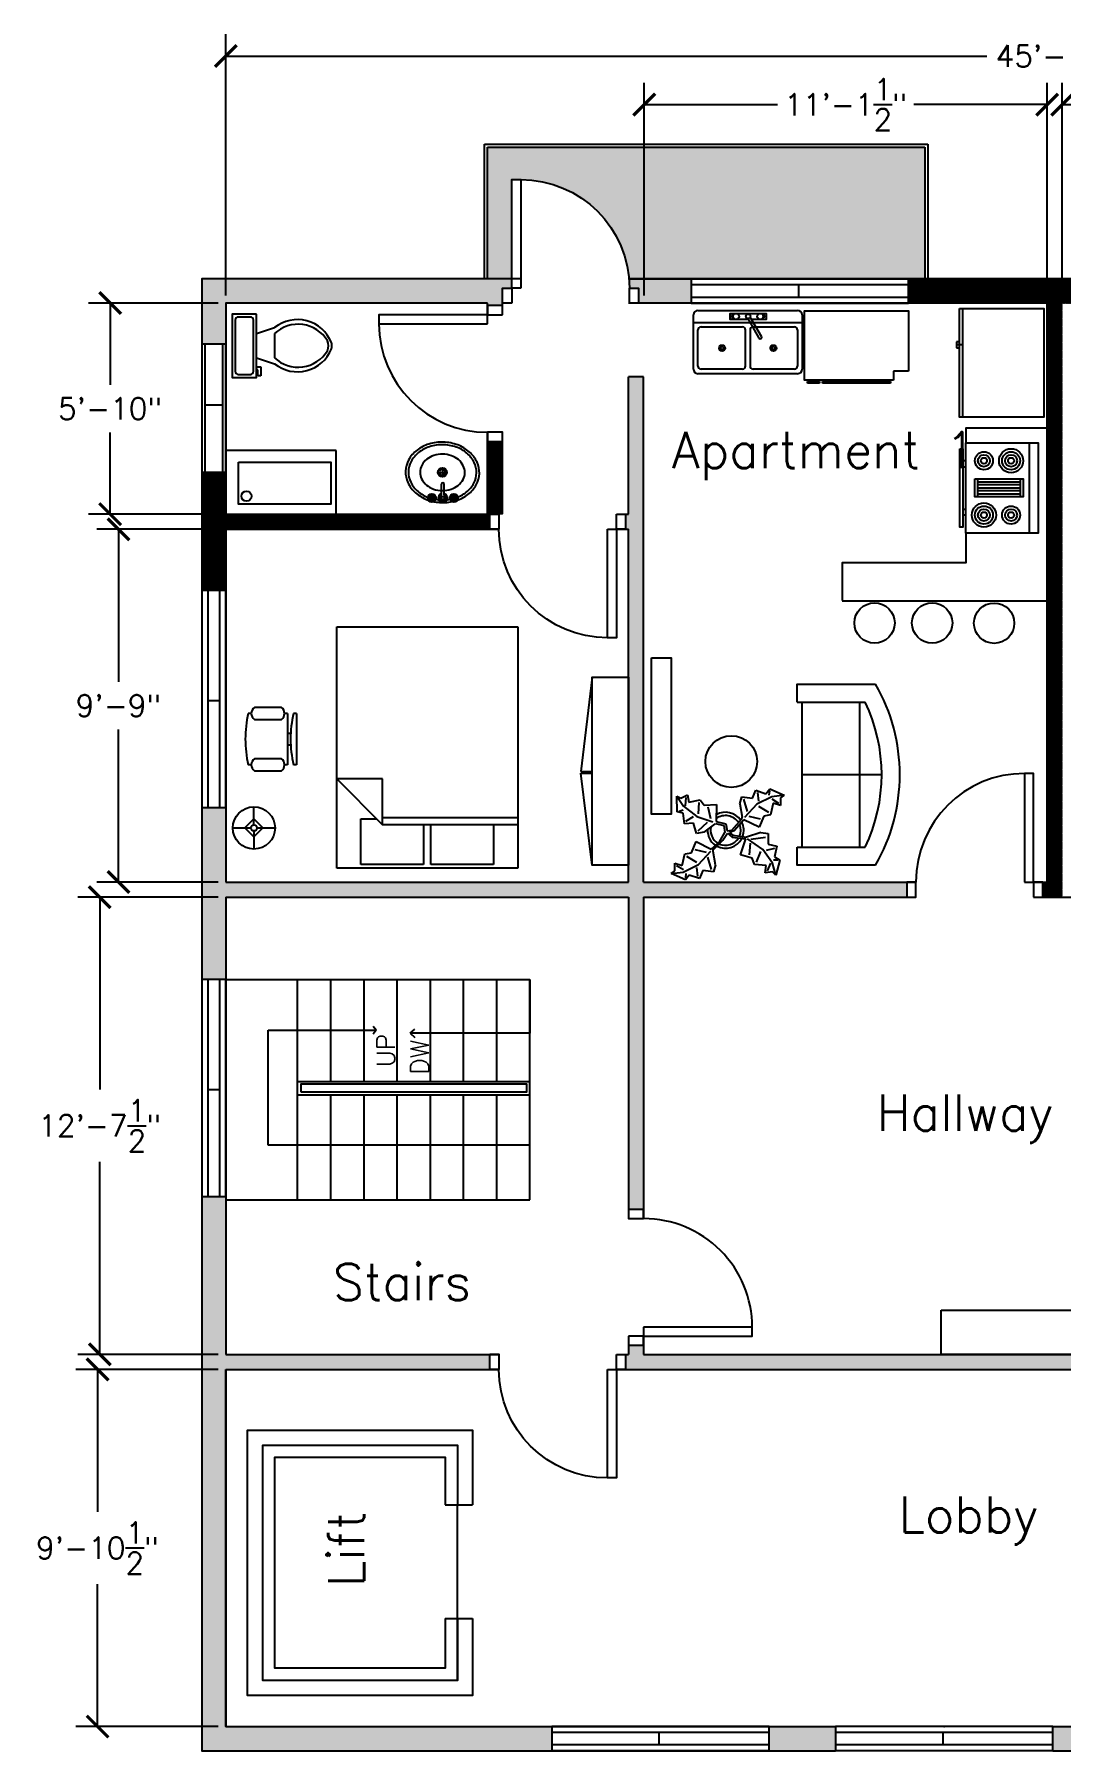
# Model space of a CAD drawing. Header units: inches. Extents: x 580 to 1329, y 344 to 913.
# Drawn here: x 580 to 920, y 344 to 913 of the extents above; entities that cross this region are included whole.
import ezdxf
from ezdxf import colors
from ezdxf.entities.mleader import LeaderData, LeaderLine
from ezdxf.math import Vec2, Vec3

# ---------------------------------------------------------------- set-up
doc = ezdxf.new("R2010")
doc.units = ezdxf.units.IN
doc.header["$MEASUREMENT"] = 0
for name, color, linetype in [('Blocks', 4, 'Continuous'), ('Dimensions', 1, 'Continuous'), ('Door', 6, 'Continuous'), ('Hatches', 3, 'Continuous'), ('Text', 2, 'Continuous'), ('Window', 5, 'Continuous')]:
    doc.layers.add(name, color=color, linetype=linetype)
doc.styles.get("Standard").update_dxf_attribs({"font": 'simplex.shx'})
doc.dimstyles.new('Dim', dxfattribs={"dimscale": 40, "dimtxt": 0.18, "dimasz": 0.18, "dimexe": 0.18, "dimexo": 0.0625, "dimgap": 0.09, "dimtad": 0, "dimtih": 1, "dimtoh": 1, "dimzin": 0, "dimdsep": 46, "dimlunit": 4, "dimtxsty": 'Standard', "dimblk": 'ARCHTICK', "dimcen": 0.09, "dimadec": 0, "dimazin": 0, "dimtfac": 1, "dimtofl": 0, "dimtmove": 0, "dimatfit": 3, "dimfxl": 1, "dimtolj": 1, "dimtzin": 0, "dimarcsym": 0})

# ---------------------------------------------------------------- blocks, each defined once
blk = doc.blocks.new('Door 1')
at = {"layer": 'Door'}
for points in [[(-6, 6), (-3, 6), (-3, 42), (-6, 42)], [(-6, 6), (-3, 6), (-3, 42), (-6, 42)], [(-6, 6), (-3, 6), (-3, 42), (-6, 42)], [(-45, 0.99), (-42, 0.99), (-42, 6), (-45, 6)], [(-3, 1), (0, 1), (0, 6), (-3, 6)]]:
    blk.add_lwpolyline(points, close=True, dxfattribs=at)
blk.add_arc((-6, 6), 36, 90, 180, dxfattribs=at)
blk.add_arc((-6, 6), 36, 90, 180, dxfattribs=at)
blk.add_arc((-6, 6), 36, 90, 180, dxfattribs=at)
blk = doc.blocks.new('Window 1')
at = {"layer": 'Window'}
for p, q in [((0, 7.99), (-72, 7.99)), ((-72, 7.99), (-72, 0)), ((0, 6), (-72, 6)), ((-36.5, 6), (-36.5, 2)), ((0, 0), (0, 7.99)), ((0, 0), (0, 7.82)), ((-72, 2), (0, 2)), ((-72, 0), (0, 0))]:
    blk.add_line(p, q, dxfattribs=at)
blk = doc.blocks.new('Window 2')
at = {"layer": 'Window'}
blk.add_line((-29.77, 7), (-29.77, 1), dxfattribs=at)
for points in [[(-50.02, 0), (-7.57, 0), (-7.57, 7.99), (-50.02, 7.99)], [(-50.02, 1), (-7.57, 1), (-7.57, 7), (-50.02, 7)]]:
    blk.add_lwpolyline(points, close=True, dxfattribs=at)
blk = doc.blocks.new('Toilet - top')
for p, q in [((9.5, -6), (9.5, -2)), ((-10, -8.5), (-8, -8.5)), ((-10, -9.5), (-10, -8.5)), ((-7, -9.5), (-10, -9.5)), ((-8, -8.5), (-8, -8)), ((-7, -8), (-7, -9.5)), ((-4, -8), (-6, -14)), ((4, -8), (6, -14)), ((4, -14), (-4, -14))]:
    blk.add_line(p, q)
blk.add_lwpolyline([(10.5, -8), (10.5, 0), (-10.5, 0), (-10.5, -8)], close=True)
for points in [[(-9.5, -2), (-9.5, -6)], [(8.5, -1), (-8.5, -1)], [(-8.5, -7), (8.5, -7)]]:
    blk.add_lwpolyline(points)
for centre, radius, start, end in [((-8.62, -1.88), 0.884, 81.8699, 188.1301), ((8.62, -1.88), 0.884, 351.8699, 98.1301), ((-8.62, -6.12), 0.884, 171.8699, 278.1301), ((8.62, -6.12), 0.884, 261.8699, 8.1301), ((3.52, -21.58), 12.17, 141.4691, 247.9714), ((4.2, -21.82), 11.33, 136.3677, 238.9468), ((-3.52, -21.58), 12.17, 292.0284, 38.5307), ((-4.2, -21.82), 11.33, 301.053, 43.6321), ((0, -27.88), 4, 245.7318, 294.2682), ((0, -29), 4, 254.8605, 285.1395)]:
    blk.add_arc(centre, radius, start, end)
blk = doc.blocks.new('A$C278E23AF')
blk.add_blockref('Toilet - top', (0, 0))
blk = doc.blocks.new('Sink - Oval top')
for p, q in [((-1, 0), (1, 0)), ((0, 1), (0, -1))]:
    blk.add_line(p, q)
at = {"linetype": 'Continuous'}
for points in [[(-12.23, 0.39, 0.117634), (-11.46, -3.36, 0.104469), (-8.88, -6.8, 0.090016), (-5.08, -9.07, 0.08192), (-0.32, -10.02, 0.08192), (4.49, -9.38, 0.090016), (8.42, -7.36, 0.104469), (11.22, -4.09, 0.117634), (12.23, -0.39, 0.117634), (11.46, 3.36, 0.104469), (8.88, 6.8, 0.090016), (5.08, 9.07, 0.08192), (0.32, 10.02, 0.08192), (-4.49, 9.38, 0.090016), (-8.42, 7.36, 0.104469), (-11.22, 4.09, 0.117634)], [(-11.29, 0.16, 0.118622), (-10.52, -3.25, 0.104678), (-8.07, -6.36, 0.089562), (-4.54, -8.37, 0.081185), (-0.13, -9.15, 0.081185), (4.3, -8.49, 0.089562), (7.89, -6.58, 0.104678), (10.42, -3.55, 0.118622), (11.29, -0.16, 0.118622), (10.52, 3.25, 0.104678), (8.07, 6.36, 0.089562), (4.54, 8.37, 0.081185), (0.13, 9.15, 0.081185), (-4.3, 8.49, 0.089562), (-7.89, 6.58, 0.104678), (-10.42, 3.55, 0.118622)], [(-7.42, 0.08, 0.118283), (-6.91, -2.17, 0.104607), (-5.29, -4.21, 0.089718), (-2.97, -5.53, 0.081436), (-0.07, -6.04, 0.081436), (2.84, -5.59, 0.089718), (5.2, -4.33, 0.104607), (6.86, -2.32, 0.118283), (7.42, -0.08, 0.118283), (6.91, 2.17, 0.104607), (5.29, 4.21, 0.089718), (2.97, 5.53, 0.081436), (0.07, 6.04, 0.081436), (-2.84, 5.59, 0.089718), (-5.2, 4.33, 0.104607), (-6.86, 2.32, 0.118283)]]:
    blk.add_lwpolyline(points, format="xyb", close=True, dxfattribs=at)
for radius in [1.5, 1]:
    blk.add_circle((0, 0), radius)
blk = doc.blocks.new('Bed - Queen')
at = {"linetype": 'Continuous'}
for p, q in [((0, -80.00003), (0, 0)), ((0, 0), (59.99999, 0)), ((59.99999, 0), (59.99999, -80.00003)), ((7.99999, -1.2), (28.79998, -1.2)), ((7.99999, -14.4), (7.99999, -1.2)), ((28.79998, -1.2), (28.79998, -14.4)), ((31.19999, -1.2), (51.99999, -1.2)), ((31.19999, -14.4), (31.19999, -1.2)), ((51.99999, -1.2), (51.99999, -16.4)), ((0, -14.4), (44.8, -14.4)), ((44.8, -16.8), (0, -16.8)), ((59.99999, -29.6), (44.8, -14.4)), ((44.8, -14.4), (44.8, -29.6)), ((51.99999, -16.4), (46.79936, -16.4)), ((44.8, -29.6), (59.99999, -29.6)), ((59.99999, -80.00003), (0, -80.00003))]:
    blk.add_line(p, q, dxfattribs=at)
blk = doc.blocks.new('Plant - Rubber or Philodendron')
at = {"linetype": 'Continuous'}
for p, q in [((-16.2005, 11.4774), (-13.9899, 8.1064)), ((-16.2005, 11.4774), (-14.8639, 10.7964)), ((-16.0159, 6.3329), (-16.2005, 11.4774)), ((-14.8639, 10.7964), (-12.6195, 11.8975)), ((-12.6195, 11.8975), (-12.1909, 9.4345)), ((8.8871, 10.7908), (9.9809, 13.4933)), ((9.9809, 13.4933), (13.3837, 12.301)), ((10.5828, 12.6946), (10.8893, 9.7953)), ((13.3837, 12.301), (14.68, 13.9039)), ((14.5816, 13.2037), (14.3848, 11.8033)), ((14.68, 13.9039), (19.3848, 11.8146)), ((19.3848, 11.8146), (15.3859, 11.3055)), ((19.3848, 11.8146), (18.1868, 10.9119)), ((-14.0069, 5.8704), (-16.0159, 6.3329)), ((-15.3434, 6.5514), (-13.9984, 6.9884)), ((-13.5868, 2.2894), (-14.0069, 5.8704)), ((-13.9899, 8.1064), (-9.5434, 4.7185)), ((-13.3174, 8.325), (-13.0735, 11.0065)), ((-12.1909, 9.4345), (-8.3829, 10.3)), ((-8.8369, 9.409), (-9.0894, 5.6095)), ((-8.3829, 10.3), (-7.0549, 8.501)), ((-7.0549, 8.501), (-3.0284, 8.6941)), ((-4.8529, 4.012), (-5.7184, 7.82)), ((-3.0284, 8.6941), (-3.0709, 3.1041)), ((4.6914, 8.8812), (5.3859, 11.2828)), ((4.6914, 8.8812), (5.5014, 4.4831)), ((5.3859, 11.2828), (8.8871, 10.7908)), ((5.9878, 10.4842), (7.1971, 6.3869)), ((10.3916, 8.7942), (6.2847, 4.4028)), ((15.3859, 11.3055), (10.3916, 8.7942)), ((14.2977, 6.1031), (10.9934, 7.9956)), ((15.7909, 9.1065), (14.8995, 5.3044)), ((15.2875, 10.6053), (17.5907, 9.2105)), ((18.1925, 8.4119), (15.7909, 9.1065)), ((18.1868, 10.9119), (18.1925, 8.4119)), ((-10.6784, 2.491), (-13.5868, 2.2894)), ((-13.1329, 3.1804), (-10.6614, 4.727)), ((-9.5858, -0.8715), (-10.6784, 2.491)), ((-9.5434, 4.7185), (-4.1917, 2.9888)), ((-9.1318, 0.0195), (-5.9793, 2.9025)), ((-7.1228, -0.443), (-3.5248, 2.2131)), ((-3.5248, 2.2131), (-3.3011, 2.4355)), ((-3.3011, 2.4355), (-0.5306, 1.7947)), ((-3.0709, 3.1041), (0.0797, 2.3163)), ((-0.5306, 1.7947), (-0.2255, -0.5527)), ((-0.5306, 1.7947), (-0.5306, 1.7947)), ((0.0797, 2.3163), (0.4866, -0.031)), ((0.4866, -0.031), (2.1141, 0.2298)), ((2.1141, 0.2298), (5.4346, 3.9146)), ((6.1032, 3.6844), (2.8262, -0.031)), ((5.4346, 3.9146), (5.5014, 4.4831)), ((11.1089, 1.1958), (6.1032, 3.6844)), ((7.7005, 4.8881), (11.5025, 3.9967)), ((12.7005, 4.8994), (11.1089, 1.1958)), ((14.8995, 5.3044), (12.7005, 4.8994)), ((-11.3237, -7.2629), (-9.7321, -3.5593)), ((-9.7321, -3.5593), (-4.7264, -6.0479)), ((-7.1228, -0.443), (-9.5858, -0.8715)), ((-2.019, -3.6148), (-4.7264, -6.0479)), ((-4.0579, -6.2781), (-0.9375, -3.1608)), ((-2.019, -3.6148), (-0.2255, -0.5527)), ((-0.9375, -3.1608), (0.5883, -0.8135)), ((0.5883, -0.8135), (2.2447, -2.0916)), ((2.8262, -0.031), (1.3003, -0.5527)), ((1.3003, -0.5527), (2.4193, -1.4655)), ((2.2447, -2.0916), (6.7108, -2.6626)), ((2.4193, -1.4655), (6.895, -2.1175)), ((4.943, -7.9659), (6.7108, -2.6626)), ((11.6605, -0.5413), (6.895, -2.1175)), ((12.3677, -6.1981), (7.219, -2.6772)), ((8.125, -4.0768), (7.7715, -7.9659)), ((8.3544, -2.7453), (13.1973, -2.1704)), ((11.6605, -0.5413), (14.1354, -0.8948)), ((14.1354, -0.8948), (14.1354, -4.4304)), ((14.1354, -4.4304), (16.9638, -5.1375)), ((16.9638, -5.1375), (16.2567, -8.673)), ((-16.8157, -10.7754), (-14.4141, -11.4699)), ((-16.8101, -13.2754), (-16.8157, -10.7754)), ((-14.4141, -11.4699), (-13.5228, -7.6679)), ((-14.0091, -13.669), (-9.0148, -11.1577)), ((-13.5228, -7.6679), (-11.3237, -7.2629)), ((-12.921, -8.4665), (-9.6166, -10.359)), ((-6.3237, -7.2516), (-10.1257, -6.3602)), ((-9.0148, -11.1577), (-4.9047, -6.8122)), ((-4.611, -12.8477), (-5.8203, -8.7504)), ((-4.1246, -6.8466), (-4.0579, -6.2781)), ((-3.3146, -11.2447), (-4.1246, -6.8466)), ((-3.3146, -11.2447), (-4.0092, -13.6463)), ((8.8321, -9.0266), (4.943, -7.9659)), ((9.5392, -11.1479), (8.8321, -9.0266)), ((13.4283, -11.5015), (9.5392, -11.1479)), ((10.2463, -10.4408), (11.6605, -6.9053)), ((15.5496, -10.7943), (12.3677, -6.1981)), ((16.2567, -5.8446), (13.4283, -6.5517)), ((14.8425, -10.7943), (13.7819, -13.2692)), ((16.6103, -14.6834), (15.5496, -10.7943)), ((17.3174, -9.7337), (15.9032, -9.7337)), ((16.2567, -8.673), (18.0245, -9.7337)), ((18.0245, -9.7337), (16.6103, -14.6834)), ((-18.008, -14.1781), (-16.8101, -13.2754)), ((-18.008, -14.1781), (-14.0091, -13.669)), ((-13.3032, -16.2674), (-18.008, -14.1781)), ((-13.9107, -12.9688), (-16.2139, -11.574)), ((-12.0069, -14.6645), (-13.3032, -16.2674)), ((-13.2048, -15.5672), (-13.008, -14.1668)), ((-8.6042, -15.8568), (-12.0069, -14.6645)), ((-9.206, -15.0581), (-9.5126, -12.1588)), ((-7.5103, -13.1543), (-8.6042, -15.8568)), ((-4.0092, -13.6463), (-7.5103, -13.1543)), ((13.0748, -13.9763), (13.4283, -11.5015)), ((15.5496, -13.6228), (13.0748, -13.9763)), ((16.6103, -14.6834), (15.5496, -13.6228))]:
    blk.add_line(p, q, dxfattribs=at)
for centre, radius, start, end in [((0, 0), 6.1275, 34.37569, 120.1028), ((0.0308, 0.1664), 6, 178.6147, 235.1169), ((0.0308, 0.1664), 5, 168.1647, 238.6725), ((-0.0601, -0.2075), 5.2461, 33.82192, 124.9414), ((-0.2664, 0.1682), 5.2775, 338.4094, 20.03007), ((-0.098, 0.1364), 6.1288, 341.2017, 26.09184), ((-0.0234, 0.3825), 6.1492, 242.5812, 331.2714), ((-0.1102, 0.4886), 5.2883, 247.3711, 327.472)]:
    blk.add_arc(centre, radius, start, end, dxfattribs=at)
blk = doc.blocks.new('Refrigerator-2 door - 36 in top')
for p, q in [((0, -26.999999), (36, -26.999999)), ((11, -27.999999), (11, -28.999999)), ((12, -26.999999), (12, -28.999999)), ((13, -28.999999), (13, -27.999999)), ((11, -28.999999), (13, -28.999999))]:
    blk.add_line(p, q)
blk.add_lwpolyline([(0, -27.999999), (0, 0), (36, 0), (36, -27.999999)], close=True)
blk = doc.blocks.new('A$C3CE5625D')
blk.add_blockref('Refrigerator-2 door - 36 in top', (0, 0))
blk = doc.blocks.new('Range-Oven - 30 in top')
for p, q in [((0, -3), (30, -3)), ((12, -6), (18, -6)), ((13, -20), (13, -6)), ((14, -6), (14, -20)), ((15, -20), (15, -6)), ((16, -6), (16, -20)), ((17, -20), (17, -6)), ((18, -20), (12, -20)), ((6, -24), (6, -25)), ((8, -25), (8, -24)), ((22, -25), (22, -24)), ((24, -24), (24, -25))]:
    blk.add_line(p, q)
for points in [[(0, -24), (0, 0), (30, 0), (30, -24)], [(12, -21), (12, -5), (18, -5), (18, -21)], [(2, -26), (2, -25), (28, -25), (28, -26)]]:
    blk.add_lwpolyline(points, close=True)
for centre, radius in [((6, -9), 4), ((6, -9), 3), ((6, -9), 2), ((6, -9), 1), ((24, -9), 3), ((24, -9), 2), ((24, -9), 1), ((6, -18), 3), ((6, -18), 2), ((6, -18), 1), ((24, -18), 4), ((24, -18), 3), ((24, -18), 2), ((24, -18), 1)]:
    blk.add_circle(centre, radius)
blk = doc.blocks.new('Chair - Desk')
at = {"linetype": 'Continuous'}
for p, q in [((-8.5, 0), (-8.5, -1)), ((-8.5, 0), (8.5, 0)), ((8.5, 0), (8.5, -1)), ((-10.5, -5), (-10.5, -14)), ((-8.5, -3), (-8.5, -4)), ((-8.5, -3), (8.5, -3)), ((-6.5, -14), (-6.5, -5)), ((-2, -3), (-2, -1.9355)), ((2, -1.9576), (2, -3)), ((6.5, -5), (6.5, -14)), ((8.5, -3), (8.5, -4)), ((10.5, -14), (10.5, -5)), ((-8.5, -15), (-8.5, -16)), ((8.5, -15), (8.5, -16))]:
    blk.add_line(p, q, dxfattribs=at)
for centre, radius, start, end in [((-8.5, -6.5), 2.5, 36.8699, 143.1301), ((0, 34.625), 36.625, 256.5803, 283.4197), ((8.5, -6.5), 2.5, 36.8699, 143.1301), ((-8.5, -12.5), 2.5, 216.8699, 323.1301), ((0, 19.625), 36.625, 256.5803, 283.4197), ((8.5, -12.5), 2.5, 216.8699, 323.1301)]:
    blk.add_arc(centre, radius, start, end, dxfattribs=at)
blk = doc.blocks.new('Sofa - Roundback Loveseat 5 ft.')
at = {"linetype": 'Continuous'}
for p, q in [((0, -32.44198), (0, -5.99998)), ((-24, -33.99998), (-24, -11.46958)), ((-23.9998, -13.38178), (23.99986, -13.38178)), ((24.00004, -33.99998), (24.00004, -11.46958)), ((-24, -32.44198), (24.00004, -32.44198))]:
    blk.add_line(p, q, dxfattribs=at)
for points in [[(-24, -33.99998), (-30, -33.99998), (-30, -7.99998)], [(30.00004, -7.99998), (30.00004, -33.99998), (24.00004, -33.99998)]]:
    blk.add_lwpolyline(points, dxfattribs=at)
for centre, radius, start, end in [((0, -60.24998), 60.24998, 60.13715, 119.8628), ((0, -61.38438), 55.38444, 64.32083, 115.6792)]:
    blk.add_arc(centre, radius, start, end, dxfattribs=at)
blk = doc.blocks.new('A$C481D0E73')
blk.add_blockref('Sofa - Roundback Loveseat 5 ft.', (0, 0))
blk = doc.blocks.new('Lamp - Table')
at = {"linetype": 'Continuous'}
for p, q in [((0, 7), (0, 1)), ((-1, 0), (-7, 0)), ((0, 3), (-3, 0)), ((-3, 0), (0, -3)), ((3, 0), (0, 3)), ((0, -3), (3, 0)), ((1, 0), (7, 0)), ((0, -1), (0, -7))]:
    blk.add_line(p, q, dxfattribs=at)
for radius in [7, 1]:
    blk.add_circle((0, 0), radius, dxfattribs=at)
blk = doc.blocks.new('Sink-double - 36 in top')
for p, q in [((-18, -4), (18, -4)), ((-0.75, -18.5), (-0.75, -6.5)), ((0.75, -6.5), (0.75, -18.5))]:
    blk.add_line(p, q)
for points in [[(-16.5, 0), (16.5, 0)], [(-18, -19.5), (-18, -1.5)], [(-15.5, -5.5), (-1.75, -5.5)], [(1.75, -5.5), (15.5, -5.5)], [(18, -1.5), (18, -19.5)], [(-16.5, -18.5), (-16.5, -6.5)], [(16.5, -6.5), (16.5, -18.5)], [(16.5, -21), (-16.5, -21)], [(-1.75, -19.5), (-15.5, -19.5)], [(15.5, -19.5), (1.75, -19.5)]]:
    blk.add_lwpolyline(points)
for centre, radius in [((-8.5, -12.5), 1), ((-8.5, -12.5), 0.5), ((8.5, -12.5), 1), ((8.5, -12.5), 0.5)]:
    blk.add_circle(centre, radius)
for centre, radius, start, end in [((-16.5, -1.5), 1.5, 90, 180), ((16.5, -1.5), 1.5, 0, 90), ((-15.5, -6.5), 1, 90, 180), ((-1.75, -6.5), 1, 0, 90), ((1.75, -6.5), 1, 90, 180), ((15.5, -6.5), 1, 0, 90), ((-16.5, -19.5), 1.5, 180, 270), ((-15.5, -18.5), 1, 180, 270), ((-1.75, -18.5), 1, 270, 0), ((1.75, -18.5), 1, 180, 270), ((15.5, -18.5), 1, 270, 0), ((16.5, -19.5), 1.5, 270, 0)]:
    blk.add_arc(centre, radius, start, end)
blk = doc.blocks.new('Faucet - Bathroom top')
for p, q in [((-4.107, 0.125), (-4.375, 0.125)), ((-3.75, 0.4788), (-3.75, 0.75)), ((-3.5, 0.482), (-3.5, 0.75)), ((-3.1461, 0.125), (-2.875, 0.125)), ((3.143, 0.125), (2.875, 0.125)), ((3.5, 0.4788), (3.5, 0.75)), ((3.75, 0.482), (3.75, 0.75)), ((4.1039, 0.125), (4.375, 0.125)), ((-4.1039, -0.125), (-4.375, -0.125)), ((-3.75, -0.4821), (-3.75, -0.75)), ((-3.5, -0.4789), (-3.5, -0.75)), ((-3.143, -0.125), (-2.875, -0.125)), ((-0.5, -0.8639), (-0.5, -4.5)), ((0.5, -4.5), (0.5, -0.8631)), ((3.1461, -0.125), (2.875, -0.125)), ((3.5, -0.4821), (3.5, -0.75)), ((3.75, -0.4789), (3.75, -0.75)), ((4.107, -0.125), (4.375, -0.125))]:
    blk.add_line(p, q)
for centre, radius in [((-3.625, 0), 1.375), ((-4.625, 0), 0.2795), ((-3.625, 0), 0.5), ((-3.625, 1), 0.2795), ((-2.625, 0), 0.2795), ((0, 0), 0.5), ((3.625, 0), 1.375), ((2.625, 0), 0.2795), ((3.625, 0), 0.5), ((3.625, 1), 0.2795), ((4.625, 0), 0.2795), ((-3.625, -1), 0.2795), ((3.625, -1), 0.2795)]:
    blk.add_circle(centre, radius)
for centre, radius, start, end in [((-3.625, 0), 1, 105.2407, 164.2093), ((-3.625, 0), 1, 16.44125, 74.07887), ((0, 0), 1.5, 289.6514, 250.3603), ((0, 0), 1, 300.3431, 239.7554), ((3.625, 0), 1, 106.12, 164.0884), ((3.625, 0), 1, 16.23422, 73.90469), ((-3.625, 0), 1, 196.2342, 253.9047), ((-3.625, 0), 1, 286.12, 344.0884), ((0, -4.5), 0.5, 180, 0), ((3.625, 0), 1, 196.4413, 254.0789), ((3.625, 0), 1, 285.2407, 344.2093)]:
    blk.add_arc(centre, radius, start, end)
blk = doc.blocks.new('A$C04D30047')
blk.add_blockref('Faucet - Bathroom top', (0, 0))
blk = doc.blocks.new('Faucet - kit sink top')
for p, q in [((-5.5, -0.75), (-5.5, -1.25)), ((-4.94278, -0.75), (-5.5, -0.75)), ((-5.5, -1.25), (-4.94278, -1.25)), ((-0.14775, -1.7441), (3.56698, -8.1782)), ((4.43301, -7.6782), (0.71828, -1.2441)), ((4.94278, -0.75), (5.5, -0.75)), ((5.5, -1.25), (4.94278, -1.25)), ((5.5, -0.75), (5.5, -1.25))]:
    blk.add_line(p, q)
blk.add_lwpolyline([(-0.00587, -2), (-6, -2), (-6, 0), (6, 0), (6, -2), (1.15195, -2)])
for centre, radius in [((-4, -1), 1), ((4, -1), 1), ((0, -1), 0.75)]:
    blk.add_circle(centre, radius)
blk.add_arc((4, -7.9282), 0.5, 210, 30)
blk = doc.blocks.new('Base Cabinet 1 Door - side')
for p, q in [((-24, 33.5), (-23.5, 33.5)), ((-24, 29.5), (-24, 33.5)), ((-23.5, 29.5), (-24, 29.5)), ((-24, 6), (-24, 28.5)), ((-24, 28.5), (-23.5, 28.5)), ((-23.5, 33.5), (-23.5, 29.5)), ((-23.5, 28.5), (-23.5, 6)), ((-23.5, 6), (-24, 6)), ((-20, 5), (-23, 5)), ((-20, 0), (-20, 5))]:
    blk.add_line(p, q)
blk.add_lwpolyline([(-23, 5), (-23, 34.5), (0, 34.5), (0, 0), (-20, 0)])
blk = doc.blocks.new('_ArchTick')
at = {"color": 0, "linetype": 'ByBlock', "const_width": 0.15}
blk.add_lwpolyline([(-0.5, -0.5), (0.5, 0.5)], dxfattribs=at)
blk = doc.blocks.new('*D33')
at = {"layer": 'Defpoints', "color": 0, "transparency": 16777216}
for p in [(643.37, 823.78), (605.02, 753.8), (643.37, 753.8)]:
    blk.add_point(p, dxfattribs=at)
at = {"layer": 'Dimensions', "color": 0, "lineweight": -2, "transparency": 16777216}
for p, q in [((640.87, 823.78), (597.82, 823.78)), ((605.02, 823.78), (605.02, 796.68)), ((605.02, 753.8), (605.02, 780.91)), ((640.87, 753.8), (597.82, 753.8))]:
    blk.add_line(p, q, dxfattribs=at)
at = {"layer": 'Dimensions', "color": 0, "lineweight": -2, "transparency": 16777216, "xscale": 7.199999999999999, "yscale": 7.199999999999999, "zscale": 7.199999999999999}
for p, rotation in [((605.02, 823.78), 90), ((605.02, 753.8), 270)]:
    blk.add_blockref('_ArchTick', p, dxfattribs=dict(at, rotation=rotation))
at = {"layer": 'Dimensions', "color": 0, "transparency": 16777216, "insert": (605.02, 788.79), "char_height": 7.2, "attachment_point": 5}
blk.add_mtext('\\A1;5\'-10"', dxfattribs=at)
blk = doc.blocks.new('*D34')
at = {"layer": 'Defpoints', "color": 0, "transparency": 16777216}
for p in [(643.37, 748.8), (607.79, 631.82), (643.37, 631.82)]:
    blk.add_point(p, dxfattribs=at)
at = {"layer": 'Dimensions', "color": 0, "lineweight": -2, "transparency": 16777216}
for p, q in [((640.87, 748.8), (600.59, 748.8)), ((607.79, 748.8), (607.79, 698.2)), ((607.79, 631.82), (607.79, 682.43)), ((640.87, 631.82), (600.59, 631.82))]:
    blk.add_line(p, q, dxfattribs=at)
at = {"layer": 'Dimensions', "color": 0, "lineweight": -2, "transparency": 16777216, "xscale": 7.199999999999999, "yscale": 7.199999999999999, "zscale": 7.199999999999999}
for p, rotation in [((607.79, 748.8), 90), ((607.79, 631.82), 270)]:
    blk.add_blockref('_ArchTick', p, dxfattribs=dict(at, rotation=rotation))
at = {"layer": 'Dimensions', "color": 0, "transparency": 16777216, "insert": (607.79, 690.31), "char_height": 7.2, "attachment_point": 5}
blk.add_mtext('\\A1;9\'-9"', dxfattribs=at)
blk = doc.blocks.new('*D35')
at = {"layer": 'Defpoints', "color": 0, "transparency": 16777216}
for p in [(643.37, 626.82), (601.56, 475.2), (643.37, 475.2)]:
    blk.add_point(p, dxfattribs=at)
at = {"layer": 'Dimensions', "color": 0, "lineweight": -2, "transparency": 16777216}
for p, q in [((640.87, 626.82), (594.36, 626.82)), ((601.56, 626.82), (601.56, 563.01)), ((601.56, 475.2), (601.56, 539.01)), ((640.87, 475.2), (594.36, 475.2))]:
    blk.add_line(p, q, dxfattribs=at)
at = {"layer": 'Dimensions', "color": 0, "lineweight": -2, "transparency": 16777216, "xscale": 7.199999999999999, "yscale": 7.199999999999999, "zscale": 7.199999999999999}
for p, rotation in [((601.56, 626.82), 90), ((601.56, 475.2), 270)]:
    blk.add_blockref('_ArchTick', p, dxfattribs=dict(at, rotation=rotation))
at = {"layer": 'Dimensions', "color": 0, "transparency": 16777216, "insert": (601.56, 551.01), "char_height": 7.2, "attachment_point": 5}
blk.add_mtext('\\A1;12\'-7{\\H1x;\\S1/2;}"', dxfattribs=at)
blk = doc.blocks.new('*D36')
at = {"layer": 'Defpoints', "color": 0, "transparency": 16777216}
for p in [(643.37, 470.2), (600.84, 351.78), (643.37, 351.78)]:
    blk.add_point(p, dxfattribs=at)
at = {"layer": 'Dimensions', "color": 0, "lineweight": -2, "transparency": 16777216}
for p, q in [((640.87, 470.2), (593.64, 470.2)), ((600.84, 470.2), (600.84, 422.99)), ((600.84, 351.78), (600.84, 398.99)), ((640.87, 351.78), (593.64, 351.78))]:
    blk.add_line(p, q, dxfattribs=at)
at = {"layer": 'Dimensions', "color": 0, "lineweight": -2, "transparency": 16777216, "xscale": 7.199999999999999, "yscale": 7.199999999999999, "zscale": 7.199999999999999}
for p, rotation in [((600.84, 470.2), 90), ((600.84, 351.78), 270)]:
    blk.add_blockref('_ArchTick', p, dxfattribs=dict(at, rotation=rotation))
at = {"layer": 'Dimensions', "color": 0, "transparency": 16777216, "insert": (600.84, 410.99), "char_height": 7.2, "attachment_point": 5}
blk.add_mtext('\\A1;9\'-10{\\H1x;\\S1/2;}"', dxfattribs=at)
blk = doc.blocks.new('*D37')
at = {"layer": 'Defpoints', "color": 0, "transparency": 16777216}
for p in [(782.02, 889.61), (782.02, 823.78), (915.55, 823.78)]:
    blk.add_point(p, dxfattribs=at)
at = {"layer": 'Dimensions', "color": 0, "lineweight": -2, "transparency": 16777216}
for p, q in [((782.02, 826.28), (782.02, 896.81)), ((915.55, 826.28), (915.55, 896.81)), ((782.02, 889.61), (826.15, 889.61)), ((915.55, 889.61), (871.41, 889.61))]:
    blk.add_line(p, q, dxfattribs=at)
at = {"layer": 'Dimensions', "color": 0, "lineweight": -2, "transparency": 16777216, "xscale": 7.199999999999999, "yscale": 7.199999999999999, "zscale": 7.199999999999999, "rotation": 180}
blk.add_blockref('_ArchTick', (782.02, 889.61), dxfattribs=at)
at = {"layer": 'Dimensions', "color": 0, "lineweight": -2, "transparency": 16777216, "xscale": 7.199999999999999, "yscale": 7.199999999999999, "zscale": 7.199999999999999}
blk.add_blockref('_ArchTick', (915.55, 889.61), dxfattribs=at)
at = {"layer": 'Dimensions', "color": 0, "transparency": 16777216, "insert": (848.78, 889.61), "char_height": 7.2, "attachment_point": 5}
blk.add_mtext('\\A1;11\'-1{\\H1x;\\S1/2;}"', dxfattribs=at)
blk = doc.blocks.new('*D38')
at = {"layer": 'Defpoints', "color": 0, "transparency": 16777216}
for p in [(1194.37, 889.61), (920.55, 823.78), (1194.37, 823.78)]:
    blk.add_point(p, dxfattribs=at)
at = {"layer": 'Dimensions', "color": 0, "lineweight": -2, "transparency": 16777216}
for p, q in [((920.55, 826.28), (920.55, 896.81)), ((1194.37, 826.28), (1194.37, 896.81)), ((920.55, 889.61), (1037.91, 889.61)), ((1194.37, 889.61), (1087.62, 889.61))]:
    blk.add_line(p, q, dxfattribs=at)
at = {"layer": 'Dimensions', "color": 0, "lineweight": -2, "transparency": 16777216, "xscale": 7.199999999999999, "yscale": 7.199999999999999, "zscale": 7.199999999999999, "rotation": 180}
blk.add_blockref('_ArchTick', (920.55, 889.61), dxfattribs=at)
at = {"layer": 'Dimensions', "color": 0, "lineweight": -2, "transparency": 16777216, "xscale": 7.199999999999999, "yscale": 7.199999999999999, "zscale": 7.199999999999999}
blk.add_blockref('_ArchTick', (1194.37, 889.61), dxfattribs=at)
at = {"layer": 'Dimensions', "color": 0, "transparency": 16777216, "insert": (1062.77, 889.61), "char_height": 7.2, "attachment_point": 5}
blk.add_mtext('\\A1;22\'-9{\\H1x;\\S3/4;}"', dxfattribs=at)
blk = doc.blocks.new('*D40')
at = {"layer": 'Defpoints', "color": 0, "transparency": 16777216}
for p in [(643.37, 905.71), (643.37, 823.78), (1194.37, 823.78)]:
    blk.add_point(p, dxfattribs=at)
at = {"layer": 'Dimensions', "color": 0, "lineweight": -2, "transparency": 16777216}
for p, q in [((643.37, 826.28), (643.37, 912.91)), ((1194.37, 826.28), (1194.37, 912.91)), ((643.37, 905.71), (895.56, 905.71)), ((1194.37, 905.71), (942.19, 905.71))]:
    blk.add_line(p, q, dxfattribs=at)
at = {"layer": 'Dimensions', "color": 0, "lineweight": -2, "transparency": 16777216, "xscale": 7.199999999999999, "yscale": 7.199999999999999, "zscale": 7.199999999999999, "rotation": 180}
blk.add_blockref('_ArchTick', (643.37, 905.71), dxfattribs=at)
at = {"layer": 'Dimensions', "color": 0, "lineweight": -2, "transparency": 16777216, "xscale": 7.199999999999999, "yscale": 7.199999999999999, "zscale": 7.199999999999999}
blk.add_blockref('_ArchTick', (1194.37, 905.71), dxfattribs=at)
at = {"layer": 'Dimensions', "color": 0, "transparency": 16777216, "insert": (918.87, 905.71), "char_height": 7.2, "attachment_point": 5}
blk.add_mtext('\\A1;45\'-11"', dxfattribs=at)

msp = doc.modelspace()

# ---------------------------------------------------------------- hatches: boundary and pattern name
h = msp.add_hatch()
h.set_pattern_fill('AR-HBONE', color=256)
h.paths.add_polyline_path([(875.03, 875.5), (730.085, 875.5), (730.085, 831.78), (738.088, 831.78), (738.088, 864.776), (741.088, 864.776, -0.3899537), (776.962, 831.78), (875.03, 831.78)])
h.paths.add_polyline_path([(1096.413, 865.062), (1099.413, 865.062), (1099.413, 831.78), (1105.504, 831.78), (1105.504, 873.152), (964.897, 873.152), (964.897, 831.78), (1060.516, 831.78, -0.3922483)])
h.paths.add_polyline_path([(1249.137, 588.836), (1202.373, 588.836), (1202.373, 516.836), (1202.373, 473.625, -0.3899537), (1235.369, 437.75), (1235.369, 434.75), (1202.373, 434.75), (1202.373, 426.644), (1249.137, 426.644)])
at = {"layer": 'Hatches'}
h = msp.add_hatch(dxfattribs=at)
h.set_pattern_fill('ANSI31', color=256)
h.paths.add_polyline_path([(730.837, 753.87), (733.837, 753.866), (735.088, 753.866), (735.088, 777.944), (730.088, 777.944), (730.088, 753.802), (643.373, 753.802), (643.373, 767.762), (635.373, 767.762), (635.373, 728.531), (643.373, 728.531), (643.373, 748.802), (730.837, 748.861)])
h.paths.add_polyline_path([(920.545, 823.78), (970.148, 823.78), (970.148, 831.78), (869.607, 831.78), (869.607, 823.78), (915.545, 823.78), (915.545, 782.285), (915.545, 631.82), (914.079, 631.82), (914.079, 626.82), (920.545, 626.82), (920.545, 632.82)])
h = msp.add_hatch(color=256, dxfattribs=at)
h.dxf.hatch_style = 1
h.paths.add_polyline_path([(735.088, 828.776), (738.088, 828.776), (738.088, 831.78), (635.373, 831.78), (635.373, 810.203), (643.373, 810.203), (643.373, 823.78), (730.088, 823.78), (730.088, 822.944), (735.088, 822.944), (735.088, 823.78)])
h.paths.add_polyline_path([(797.607, 831.78), (776.962, 831.78, -0.0208863), (777.088, 828.776), (780.088, 828.776), (780.088, 823.78), (797.607, 823.78)])
h = msp.add_hatch(color=256, dxfattribs=at)
h.dxf.hatch_style = 1
h.paths.add_polyline_path([(869.079, 631.82), (781.829, 631.82), (781.829, 799.335), (776.829, 799.335), (776.829, 753.798), (775.837, 753.798), (775.837, 748.802), (776.829, 748.802), (776.829, 631.82), (643.373, 631.82), (643.373, 656.531), (635.373, 656.531), (635.373, 599.49), (643.373, 599.49), (643.373, 626.82), (776.829, 626.82), (776.829, 523.202), (781.829, 523.202), (781.829, 626.82), (869.079, 626.82)])
h = msp.add_hatch(color=256, dxfattribs=at)
h.dxf.hatch_style = 1
h.paths.add_polyline_path([(643.373, 527.49), (635.373, 527.49), (635.373, 343.78), (751.39, 343.78), (751.39, 351.78), (643.373, 351.78), (643.373, 470.202), (730.837, 470.202), (730.837, 475.202), (643.373, 475.202)])
h.paths.add_polyline_path([(997.442, 474.72), (1131.158, 474.72), (1133.869, 474.72), (1133.869, 477.252), (1138.866, 477.252), (1138.866, 474.72), (1175.541, 474.72), (1175.541, 479.72), (997.442, 479.72), (997.442, 578.126), (992.442, 578.126), (992.442, 475.202), (781.829, 475.202), (781.829, 478.202), (776.829, 478.202), (776.829, 475.202), (775.837, 475.202), (775.837, 470.202), (992.442, 470.202), (992.442, 351.78), (917.442, 351.78), (917.442, 349.768), (917.442, 343.78), (1016.991, 343.78), (1016.991, 351.78), (997.442, 351.78), (997.442, 470.202)])
h.paths.add_polyline_path([(845.442, 349.768), (845.442, 351.78), (823.39, 351.78), (823.39, 343.78), (845.442, 343.78)], flags=17)

# ---------------------------------------------------------------- linework, layer by layer
for p, q in [((729.085, 831.78), (729.101, 876.5)), ((729.101, 876.5), (875.987, 876.5)), ((875.987, 876.5), (876.03, 831.78)), ((730.085, 831.78), (730.085, 875.5)), ((730.085, 875.5), (875.03, 875.5)), ((875.03, 875.5), (875.03, 831.78)), ((730.085, 831.78), (730.085, 831.78)), ((776.962, 831.78), (964.897, 831.78)), ((730.088, 819.944), (730.088, 823.78)), ((735.088, 819.944), (735.088, 823.78)), ((915.545, 631.82), (915.545, 823.78)), ((776.829, 753.798), (776.829, 799.335)), ((781.829, 799.335), (776.829, 799.335)), ((781.829, 631.82), (781.829, 799.335)), ((730.088, 753.802), (730.088, 780.944)), ((735.088, 753.866), (735.088, 780.944)), ((643.373, 753.802), (730.088, 753.802)), ((735.088, 753.866), (733.837, 753.866)), ((772.837, 753.798), (776.829, 753.798)), ((643.373, 748.802), (733.837, 748.863)), ((643.373, 748.802), (733.837, 748.802)), ((769.837, 748.802), (776.829, 748.802)), ((776.829, 631.82), (776.829, 748.802)), ((764.78, 699.799), (764.78, 699.799)), ((643.373, 631.82), (776.829, 631.82)), ((781.829, 631.82), (872.079, 631.82)), ((781.829, 631.82), (872.079, 631.82)), ((911.079, 631.82), (915.545, 631.82)), ((643.373, 626.82), (776.829, 626.82)), ((776.829, 626.82), (776.829, 520.202)), ((781.829, 626.82), (781.829, 520.202)), ((781.829, 626.82), (872.079, 626.82)), ((781.829, 626.813), (872.079, 626.813)), ((911.079, 626.82), (920.545, 626.82)), ((911.079, 626.82), (923.545, 626.82)), ((776.829, 481.202), (776.829, 475.202)), ((781.829, 481.202), (781.829, 475.202)), ((643.373, 475.202), (733.837, 475.202)), ((772.837, 475.202), (776.829, 475.202)), ((781.829, 475.202), (992.442, 475.202)), ((643.373, 351.78), (643.373, 470.202)), ((643.373, 470.202), (733.837, 470.202)), ((769.837, 470.202), (992.442, 470.202)), ((643.373, 351.78), (643.373, 351.78)), ((845.445, 343.78), (845.445, 343.792)), ((917.442, 343.78), (917.442, 343.792))]:
    msp.add_line(p, q)
for points in [[(741.088, 831.78), (635.373, 831.78), (635.373, 343.78), (845.445, 343.78)], [(1060.516, 831.78), (776.962, 831.78)], [(730.088, 823.78), (643.373, 823.78), (643.373, 753.802)], [(738.088, 823.78), (735.088, 823.78)], [(915.545, 823.78), (776.829, 823.78)], [(915.545, 823.78), (915.545, 782.285), (888.628, 782.285), (888.611, 777.503)], [(835.107, 800.901), (835.107, 800.963)], [(643.373, 748.802), (643.373, 631.82)], [(888.611, 747.503), (888.611, 737.62), (847.64, 737.62), (847.64, 725.154)], [(847.64, 725.015), (915.545, 725.015)], [(643.373, 626.82), (643.373, 475.202)], [(643.373, 470.202), (643.373, 351.78), (845.442, 351.78)], [(917.442, 343.78), (1202.373, 343.78), (1202.373, 437.75)], [(881.331, 351.78), (881.553, 351.78)], [(917.442, 351.78), (992.442, 351.78)]]:
    msp.add_lwpolyline(points)
msp.add_lwpolyline([(880.437, 489.891), (960.043, 489.891), (960.043, 475.202), (880.437, 475.202)], close=True)
at = {"layer": 'Blocks'}
for p, q in [((679.912, 774.945), (643.373, 774.945)), ((679.912, 753.802), (679.912, 774.945)), ((764.78, 699.799), (761.008, 668.473)), ((764.78, 699.799), (764.78, 699.799)), ((761.008, 668.473), (764.78, 668.473)), ((764.78, 637.365), (761.008, 667.885)), ((761.008, 667.885), (761.008, 667.885)), ((761.008, 667.885), (764.78, 667.885)), ((643.373, 599.49), (643.373, 526.482)), ((643.373, 599.49), (744.163, 599.49)), ((667.163, 526.482), (667.163, 599.49)), ((678.163, 565.728), (678.163, 599.49)), ((689.163, 565.728), (689.163, 599.49)), ((700.163, 565.728), (700.163, 599.49)), ((711.163, 565.728), (711.163, 599.49)), ((722.163, 565.728), (722.163, 599.49)), ((733.163, 565.728), (733.163, 599.49)), ((744.163, 526.482), (744.163, 599.49)), ((744.163, 599.49), (744.163, 581.742)), ((657.375, 544.617), (657.375, 582.691)), ((657.375, 582.691), (693.137, 582.691)), ((693.137, 582.691), (692.153, 583.886)), ((693.137, 582.691), (692.206, 581.392)), ((692.206, 581.392), (692.206, 581.392)), ((704.495, 581.742), (706.049, 583.043)), ((744.163, 581.742), (704.495, 581.742)), ((704.495, 581.742), (706.049, 580.275)), ((667.163, 565.728), (744.163, 565.728)), ((667.163, 561.281), (744.163, 561.281)), ((678.163, 526.482), (678.163, 561.281)), ((689.163, 526.482), (689.163, 561.281)), ((700.163, 526.482), (700.163, 561.281)), ((711.163, 526.482), (711.163, 561.281)), ((722.163, 526.482), (722.163, 561.281)), ((733.163, 526.482), (733.163, 561.281)), ((744.163, 544.617), (657.375, 544.617)), ((643.373, 526.482), (744.163, 526.482)), ((643.373, 526.482), (667.163, 526.482)), ((720.085, 445.051), (720.085, 425.346)), ((716.085, 425.346), (720.085, 425.346)), ((720.085, 425.346), (725.085, 425.346)), ((720.085, 387.62), (720.085, 425.346)), ((716.085, 387.62), (720.085, 387.62)), ((720.085, 367.104), (720.085, 387.62)), ((720.085, 387.62), (725.085, 387.62))]:
    msp.add_line(p, q, dxfattribs=at)
for points in [[(781.829, 799.335), (781.829, 799.335)], [(781.829, 799.335), (781.829, 799.335)], [(725.085, 387.62), (725.085, 362.104), (650.576, 362.104), (650.576, 450.051), (725.085, 450.051), (725.085, 425.346)], [(720.085, 387.62), (720.085, 367.104), (655.576, 367.104), (655.576, 445.051), (720.085, 445.051), (720.085, 425.346)], [(716.085, 387.62), (716.085, 371.104), (659.576, 371.104), (659.576, 441.051), (716.085, 441.051), (716.085, 425.346)]]:
    msp.add_lwpolyline(points, dxfattribs=at)
for points in [[(647.537, 771.038), (678.126, 771.038), (678.126, 757.085), (647.537, 757.085)], [(784.434, 706.194), (790.923, 706.194), (790.923, 654.307), (784.434, 654.307)], [(776.768, 699.799), (776.768, 637.365), (764.78, 637.365), (764.78, 699.799)], [(668.314, 562.153), (668.314, 564.913), (742.993, 564.913), (742.993, 562.153)]]:
    msp.add_lwpolyline(points, close=True, dxfattribs=at)
for centre, radius in [((650.171, 759.781), 1.672), ((858.351, 717.713), 6.686), ((877.451, 717.713), 6.686), ((897.99, 717.639), 6.686), ((810.881, 671.773), 8.571)]:
    msp.add_circle(centre, radius, dxfattribs=at)

# ---------------------------------------------------------------- block references
msp.add_blockref('Window 1', (823.39, 343.792))
for name, p, rotation in [('A$C278E23AF', (645.498, 809.655), 90), ('Base Cabinet 1 Door - side', (869.607, 821.268), 90), ('A$C3CE5625D', (914.501, 821.98), 270), ('Range-Oven - 30 in top', (912.611, 777.503), 270), ('A$C04D30047', (715.269, 759.169), 180), ('Bed - Queen', (740.101, 636.416), 180), ('A$C481D0E73', (866.715, 667.42), 270), ('Chair - Desk', (666.803, 679.217), 270.000022193699), ('Lamp - Table', (652.656, 649.752), 90)]:
    msp.add_blockref(name, p, dxfattribs=dict(at, rotation=rotation))
for name, p in [('Sink-double - 36 in top', (816.339, 821.38)), ('Faucet - kit sink top', (816.459, 820.38)), ('Sink - Oval top', (715.15, 767.665)), ('Plant - Rubber or Philodendron', (808.977, 648.811))]:
    msp.add_blockref(name, p, dxfattribs=at)
at = {"layer": 'Dimensions', "xscale": -1}
msp.add_blockref('Door 1', (735.088, 822.776), dxfattribs=at)
at = {"layer": 'Hatches'}
msp.add_blockref('Window 1', (917.442, 343.792), dxfattribs=at)
at = {"layer": 'Window'}
for name, p in [('Window 1', (869.607, 823.792)), ('Door 1', (914.079, 625.82))]:
    msp.add_blockref(name, p, dxfattribs=at)
for name, p, rotation in [('Door 1', (736.091, 822.944), 90), ('Window 2', (635.373, 760.187), 270), ('Window 1', (643.373, 728.531), 90), ('Window 1', (643.36, 599.49), 90), ('Door 1', (775.825, 478.202), 270.0000000000009)]:
    msp.add_blockref(name, p, dxfattribs=dict(at, rotation=rotation))
at = {"layer": 'Window', "xscale": -1, "rotation": 180}
for p in [(775.837, 754.802), (775.837, 476.202)]:
    msp.add_blockref('Door 1', p, dxfattribs=at)

# ---------------------------------------------------------------- texts
at = {"layer": 'Text', "attachment_point": 1}
for s, width, insert, char_height in [('Apartment 1', 99.1474, (791.201, 781.075), 12), ('Hallway', 158.60393, (859.005, 561.366), 12), ('Stairs', 129.4647, (643.373, 526.482), 0.2), ('Stairs', 122.80195, (678.856, 505.2), 12), ('Lobby', 183.94289, (866.323, 428.103), 12)]:
    msp.add_mtext_dynamic_manual_height_columns(s, width=width, gutter_width=1, heights=[0], dxfattribs=dict(at, insert=insert, char_height=char_height))
at = {"layer": 'Text', "attachment_point": 1, "rotation": 90}
for s, width, insert, char_height in [('UP', 72.30653, (693.382, 570.424), 6), ('DW', 82.50712, (704.587, 567.972), 6), ('Lift', 117.35656, (677.223, 398.01), 12)]:
    msp.add_mtext_dynamic_manual_height_columns(s, width=width, gutter_width=1, heights=[0], dxfattribs=dict(at, insert=insert, char_height=char_height))

# ---------------------------------------------------------------- dimensions: what is measured, and where the dimension line sits
at = {"layer": 'Dimensions'}
for base, p1, p2, picture, middle in [((643.373, 905.709), (1194.373, 823.78), (643.373, 823.78), '*D40', (918.873, 905.709)), ((782.0203, 889.6097), (915.5451, 823.7799), (782.0203, 823.7799), '*D37', (848.7827, 889.6097)), ((1194.373, 889.61), (920.545, 823.78), (1194.373, 823.78), '*D38', (1062.767, 889.61))]:
    dim = msp.add_linear_dim(base=base, p1=p1, p2=p2, dimstyle='Dim', dxfattribs=at)
    dim.commit()
    dim.dimension.update_dxf_attribs({"geometry": picture, "text_midpoint": middle, "dimtype": 160})
for base, p1, p2, picture, middle in [((605.024, 753.802), (643.373, 823.78), (643.373, 753.802), '*D33', (605.024, 788.791)), ((607.795, 631.82), (643.373, 748.802), (643.373, 631.82), '*D34', (607.795, 690.311)), ((601.556, 475.202), (643.373, 626.82), (643.373, 475.202), '*D35', (601.556, 551.011)), ((600.843, 351.78), (643.373, 470.202), (643.373, 351.78), '*D36', (600.843, 410.991))]:
    dim = msp.add_linear_dim(base=base, p1=p1, p2=p2, angle=90, dimstyle='Dim', dxfattribs=at)
    dim.commit()
    dim.dimension.update_dxf_attribs({"geometry": picture, "text_midpoint": middle, "dimtype": 160})

# ---------------------------------------------------------------- leaders
at = {"layer": 'Blocks'}
ml = msp.add_multileader_mtext('Standard', dxfattribs=at)
ml.set_content('', color=256)
ml.set_leader_properties()
ml.build(insert=Vec2(0, 0))
ml.multileader.update_dxf_attribs({"dogleg_length": 0.36, "arrow_head_size": 0.18})
ctx = ml.context
ctx.base_point, ctx.char_height, ctx.arrow_head_size, ctx.landing_gap_size, ctx.plane_origin, ctx.plane_x_axis, ctx.plane_y_axis = Vec3(744.163, 544.977), 0.18, 0.18, 0.09, Vec3(744.163, 526.482), Vec3(0, 1), Vec3(-1, 0)
notes = []
notes.append((ctx, [(0, (1, 1, 0), (744.163, 544.617), (0, 1), 0.36, [(0, [(744.163, 526.482)], 0, [])])]))
ctx.mtext.insert, ctx.mtext.text_direction, ctx.mtext.rotation, ctx.mtext.flow_direction = Vec3(744.073, 545.067), Vec3(0, 1), 1.5707963, 5
for ctx, leaders in notes:
    for number, flags, end, landing, length, lines in leaders:
        leader = LeaderData()
        leader.index, (leader.has_last_leader_line, leader.has_dogleg_vector, leader.attachment_direction) = number, flags
        leader.last_leader_point, leader.dogleg_vector, leader.dogleg_length = Vec3(end), Vec3(landing), length
        for number, points, colour, breaks in lines:
            line = LeaderLine()
            line.index, line.vertices, line.color, line.breaks = number, Vec3.list(points), colors.encode_raw_color(colour), breaks
            leader.lines.append(line)
        ctx.leaders.append(leader)

doc.saveas('drawing.dxf')
